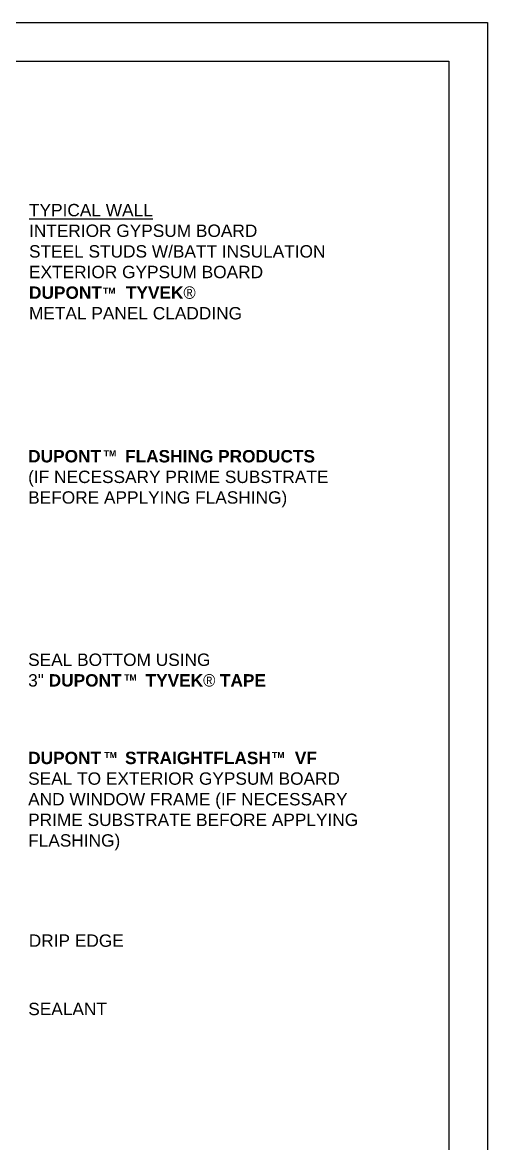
# Model space of a CAD drawing. Extents: x -129 to 26, y 0 to 100.
# Drawn here: x 16.47 to 25.5, y 11.25 to 33 of the extents above; entities that cross this region are included whole.
import ezdxf

# ---------------------------------------------------------------- set-up
doc = ezdxf.new("R2010")
doc.units = 0
doc.header["$LTSCALE"] = 1.5
doc.header["$MEASUREMENT"] = 0
doc.layers.get('DEFPOINTS').update_dxf_attribs({"linetype": 'CONTINUOUS'})
doc.layers.add('8X11-TTB$0$B', color=7, linetype='CONTINUOUS')
doc.layers.add('TEXT', color=7, linetype='CONTINUOUS')
doc.styles.add('DETAILS', font='sanss___.ttf', dxfattribs={"height": 1})

msp = doc.modelspace()

# ---------------------------------------------------------------- linework, layer by layer
at = {"layer": '8X11-TTB$0$B', "color": 7}
for p, q in [((0.7499999999999893, 32.25), (24.75, 32.25000000000001)), ((24.75, 32.25000000000001), (24.75, 0.7499999999999964))]:
    msp.add_line(p, q, dxfattribs=at)
at = {"layer": 'DEFPOINTS'}
for p, q in [((-5.329070518200751e-15, 33), (25.5, 33)), ((25.5, 33), (25.5, -3.552713678800501e-15))]:
    msp.add_line(p, q, dxfattribs=at)

# ---------------------------------------------------------------- texts
at = {"layer": 'TEXT', "style": 'DETAILS'}
for s, insert, char_height, width, attachment_point in [('{\\fArial|b0|i0|c0|p34;\\LTYPICAL WALL\\P}INTERIOR GYPSUM BOARD\\PSTEEL STUDS W/BATT INSULATION\\PEXTERIOR GYPSUM BOARD\\P{\\fSansSerif|b1|i0|c2|p2;DUPONT     TYVEK\\fSymbol|b0|i0|c2|p18;â }\\PMETAL PANEL CLADDING', (16.59670469591766, 29.47951311760049, 7.773175817016524e-09), 0.239999999976, 8.659857940904283, 1), ('{\\fArial|b1|i0|c0|p34;DUPONT     FLASHING PRODUCTS\\fSymbol|b0|i0|c2|p18; \\fSansSerif|b1|i0|c2|p2;\\P}(IF NECESSARY PRIME SUBSTRATE BEFORE APPLYING FLASHING)', (16.58011710839066, 24.70595383816909), 0.23999999976, 6.23997083200805, 1), ('SEAL BOTTOM USING \\P3"{\\fSansSerif|b1|i0|c2|p2; DUPONT     TYVEK\\fSymbol|b0|i0|c2|p18;â \\fSansSerif|b1|i0|c2|p2;TAPE}', (16.58011710839066, 20.43691797211715), 0.24, 5.078282036078491, 4), ('{\\fSansSerif|b1|i0|c2|p2;DUPONT     STRAIGHTFLASH     VF\\P}SEAL TO EXTERIOR GYPSUM BOARD\\PAND WINDOW FRAME (IF NECESSARY\\PPRIME SUBSTRATE BEFORE APPLYING \\PFLASHING)', (16.58011710839066, 18.85362812979059), 0.239999999976, 8.659857940904283, 1), ('DRIP EDGE', (16.59266808103245, 15.31039205987898), 0.2399976, 6.960354865816084, 1), ('SEALANT', (16.58225727240221, 13.98436130886913), 0.239976, 5.031191150130255, 1)]:
    msp.add_mtext(s, dxfattribs=dict(at, insert=insert, char_height=char_height, width=width, attachment_point=attachment_point))
at = {"layer": 'TEXT', "attachment_point": 4, "style": 'DETAILS'}
for insert, char_height in [((18.03363119400939, 27.79720968456012, 7.773175817016524e-09), 0.119999999988), ((18.04760548469224, 24.64187607738988), 0.11999999988), ((18.44577650266084, 20.29393598372674), 0.12), ((18.05959083303062, 18.78951519502627), 0.119999999988), ((21.31467312922269, 18.78951519502627), 0.119999999988)]:
    msp.add_mtext('{\\fSansSerif|b1|i0|c2|p2;TM}', dxfattribs=dict(at, insert=insert, char_height=char_height))

doc.saveas('drawing.dxf')
